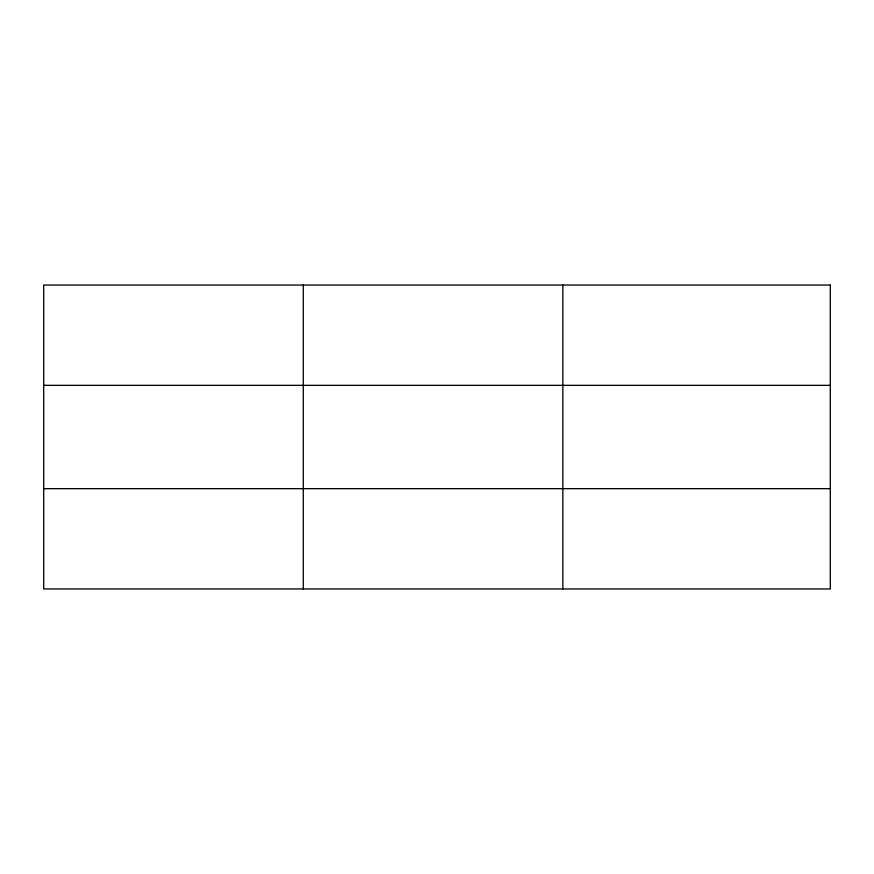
<?xml version="1.0" encoding="UTF-8"?>
<svg xmlns="http://www.w3.org/2000/svg" width="874" height="874" viewBox="0 0 874 874"><rect width="100%" height="100%" fill="white"/><g stroke="black" fill="none" stroke-linecap="round" stroke-linejoin="round"><path stroke-width="1.31" d="M303.278 588.956L303.278 285.044M562.856 588.956L562.856 285.044M43.7 385.336L830.3 385.336M43.7 488.664L830.3 488.664M830.3 285.044L830.3 588.956L43.7 588.956L43.7 285.044L830.3 285.044"/></g></svg>
